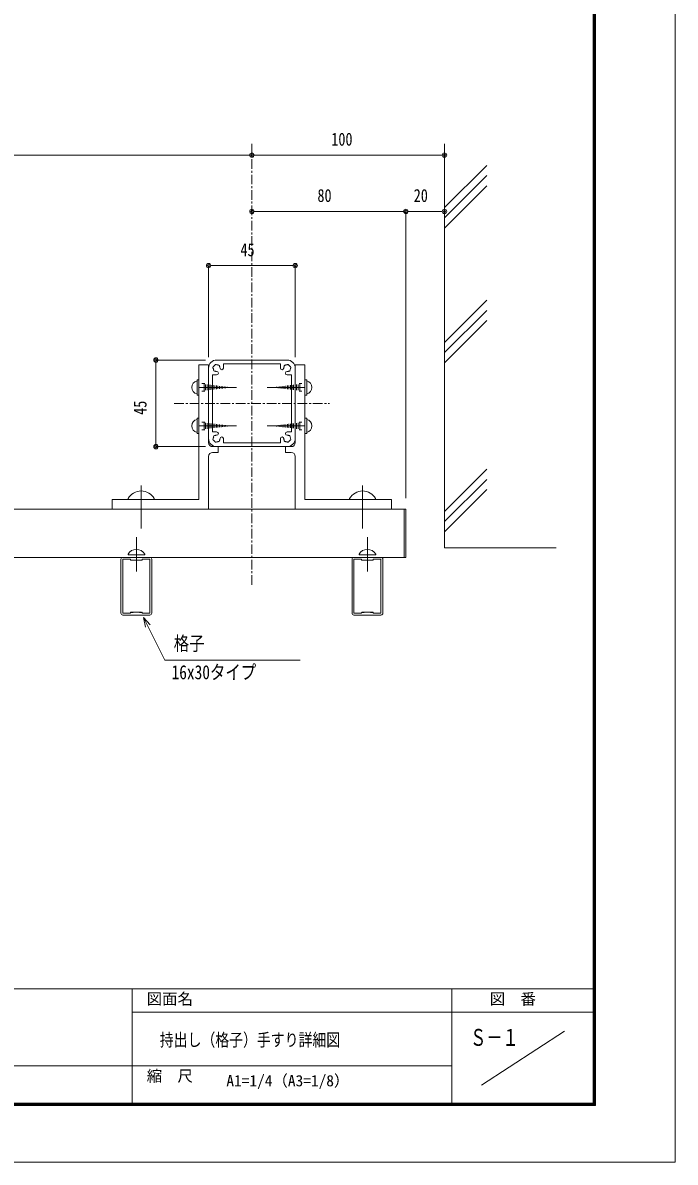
# Model space of a CAD drawing. Units: millimetres, scale not verified, with parts at other scales. Extents: x -1682 to 1682, y -1188 to 1188.
# Drawn here: x 1004 to 1682, y -1188 to -4 of the extents above; entities that cross this region are included whole.
import ezdxf
from ezdxf.enums import TextEntityAlignment as Align

# ---------------------------------------------------------------- set-up
doc = ezdxf.new("R2010")
doc.units = ezdxf.units.MM
doc.header["$LTSCALE"] = 8
doc.linetypes.add('USER1', pattern=[2, 1.25, -0.25, 0.25, -0.25])
for name, color, linetype, lineweight in [('0-0_0', 7, 'Continuous', 18), ('0-1_DEFPOINTS', 5, 'Continuous', 18), ('0-4_WAKU', 7, 'Continuous', 18), ('0-6_2躯体線', 4, 'Continuous', 18), ('0-7_3中心線', 2, 'USER1', 18), ('0-8_41_U+FF71_U+FF99_U+FF90', 6, 'Continuous', 18), ('0-9_1手摺寸法', 3, 'Continuous', 18), ('0-C_4アルミ', 6, 'Continuous', 18)]:
    doc.layers.add(name, color=color, linetype=linetype, lineweight=lineweight)
doc.layers.add('0-2_MOJI', color=7, linetype='Continuous')
doc.styles.add('ＭＳ ゴシック', font='')
doc.styles.get('ＭＳ ゴシック').set_extended_font_data('MS Gothic')

msp = doc.modelspace()

# ---------------------------------------------------------------- linework, layer by layer
at = {"layer": '0-0_0'}
for p, q in [((1240.06, -141.906), (1237.76, -141.906)), ((1244.66, -141.906), (1246.96, -141.906)), ((1440.06, -141.906), (1437.76, -141.906)), ((1244.66, -200.412), (1246.96, -200.412)), ((1400.06, -200.412), (1397.76, -200.412)), ((1404.66, -200.412), (1406.96, -200.412)), ((1440.06, -200.412), (1437.76, -200.412)), ((1199.66, -256.722), (1201.96, -256.722)), ((1285.06, -256.722), (1282.76, -256.722)), ((1142.716, -357.068), (1142.716, -359.368)), ((1142.716, -442.468), (1142.716, -440.168)), ((1129.819, -622.237), (1134.3, -631.177))]:
    msp.add_line(p, q, dxfattribs=at)
for points in [[(1136.696, -629.976), (1129.819, -622.237), (1131.905, -632.378)], [(1134.3, -631.177), (1152.027, -666.539), (1292.401, -666.539)]]:
    msp.add_lwpolyline(points, dxfattribs=at)
for centre, radius in [((1242.36, -141.906), 2.3), ((1242.36, -141.906), 2.3), ((1242.36, -141.906), 1.15), ((1242.36, -141.906), 1.15), ((1442.36, -141.906), 2.3), ((1442.36, -141.906), 1.15), ((1242.36, -200.412), 2.3), ((1242.36, -200.412), 1.15), ((1402.36, -200.412), 2.3), ((1402.36, -200.412), 2.3), ((1402.36, -200.412), 1.15), ((1402.36, -200.412), 1.15), ((1442.36, -200.412), 2.3), ((1442.36, -200.412), 1.15), ((1197.36, -256.722), 2.3), ((1197.36, -256.722), 1.15), ((1287.36, -256.722), 2.3), ((1287.36, -256.722), 1.15), ((1142.716, -354.768), 2.3), ((1142.716, -354.768), 1.15), ((1142.716, -444.768), 2.3), ((1142.716, -444.768), 1.15)]:
    msp.add_circle(centre, radius, dxfattribs=at)
at = {"layer": '0-1_DEFPOINTS'}
for p, q in [((1682, -1188), (1682, 1188)), ((-1682, -1188), (1682, -1188))]:
    msp.add_line(p, q, dxfattribs=at)
at = {"layer": '0-4_WAKU'}
for p, q in [((1596.8, -1126.8), (1596.8, 1130.8)), ((1597.4, -1127.4), (1597.4, 1131.4)), ((1598, -1128), (1598, 1132)), ((1598.6, -1128.6), (1598.6, 1132.6)), ((1599.2, -1129.2), (1599.2, 1133.2)), ((-1602, -1008), (1598, -1008)), ((1118, -1008), (1118, -1128)), ((1450, -1008), (1450, -1128)), ((1118, -1032), (1598, -1032)), ((1480.833, -1108), (1567.167, -1052)), ((442, -1088), (1450, -1088)), ((-1603.2, -1129.2), (1599.2, -1129.2)), ((-1602.6, -1128.6), (1598.6, -1128.6)), ((-1602, -1128), (1598, -1128)), ((-1601.4, -1127.4), (1597.4, -1127.4)), ((-1600.8, -1126.8), (1596.8, -1126.8))]:
    msp.add_line(p, q, dxfattribs=at)
at = {"layer": '0-6_2躯体線'}
for p, q in [((1486.19, -152.617), (1442.36, -196.447)), ((1486.19, -163.226), (1442.36, -207.056)), ((1486.19, -173.834), (1442.36, -217.664)), ((1486.19, -292.669), (1442.36, -336.499)), ((1486.19, -303.278), (1442.36, -347.108)), ((1486.19, -313.887), (1442.36, -357.717)), ((1185.36, -375.196), (1185.36, -391.196)), ((1187.36, -375.196), (1185.36, -375.196)), ((1297.36, -375.196), (1299.36, -375.196)), ((1299.36, -375.196), (1299.36, -391.196)), ((1187.36, -383.196), (1226.448, -383.196)), ((1193.36, -379.196), (1190.36, -379.196)), ((1193.36, -387.196), (1190.36, -387.196)), ((1192.684, -379.96), (1192.684, -386.432)), ((1194.284, -380.14), (1194.284, -386.252)), ((1195.884, -380.32), (1195.884, -386.072)), ((1197.484, -380.499), (1197.484, -385.893)), ((1199.084, -380.679), (1199.084, -385.713)), ((1200.684, -380.859), (1200.684, -385.533)), ((1202.284, -381.039), (1202.284, -385.353)), ((1203.884, -381.218), (1203.884, -385.173)), ((1205.484, -381.398), (1205.484, -384.994)), ((1207.084, -381.578), (1207.084, -384.814)), ((1208.684, -381.758), (1208.684, -384.634)), ((1210.284, -381.938), (1210.284, -384.454)), ((1211.884, -382.117), (1211.884, -384.275)), ((1213.484, -382.297), (1213.484, -384.095)), ((1215.084, -382.477), (1215.084, -383.915)), ((1216.684, -382.657), (1216.684, -383.735)), ((1218.284, -382.836), (1218.284, -383.556)), ((1219.884, -383.016), (1219.884, -383.376)), ((1297.36, -383.196), (1258.271, -383.196)), ((1264.835, -383.016), (1264.835, -383.376)), ((1266.435, -382.836), (1266.435, -383.556)), ((1268.035, -382.657), (1268.035, -383.735)), ((1269.635, -382.477), (1269.635, -383.915)), ((1271.235, -382.297), (1271.235, -384.095)), ((1272.835, -382.117), (1272.835, -384.275)), ((1274.435, -381.938), (1274.435, -384.454)), ((1276.035, -381.758), (1276.035, -384.634)), ((1277.635, -381.578), (1277.635, -384.814)), ((1279.235, -381.398), (1279.235, -384.994)), ((1280.835, -381.218), (1280.835, -385.173)), ((1282.435, -381.039), (1282.435, -385.353)), ((1284.035, -380.859), (1284.035, -385.533)), ((1285.635, -380.679), (1285.635, -385.713)), ((1287.235, -380.499), (1287.235, -385.893)), ((1288.835, -380.32), (1288.835, -386.072)), ((1290.435, -380.14), (1290.435, -386.252)), ((1291.36, -379.196), (1294.36, -379.196)), ((1291.36, -387.196), (1294.36, -387.196)), ((1292.035, -379.96), (1292.035, -386.432)), ((1187.36, -391.196), (1185.36, -391.196)), ((1297.36, -391.196), (1299.36, -391.196)), ((1185.36, -415.196), (1185.36, -431.196)), ((1187.36, -415.196), (1185.36, -415.196)), ((1187.36, -423.196), (1226.448, -423.196)), ((1193.36, -419.196), (1190.36, -419.196)), ((1192.684, -419.96), (1192.684, -426.432)), ((1194.284, -420.14), (1194.284, -426.252)), ((1195.884, -420.32), (1195.884, -426.072)), ((1197.484, -420.499), (1197.484, -425.893)), ((1199.084, -420.679), (1199.084, -425.713)), ((1200.684, -420.859), (1200.684, -425.533)), ((1202.284, -421.039), (1202.284, -425.353)), ((1203.884, -421.218), (1203.884, -425.173)), ((1205.484, -421.398), (1205.484, -424.994)), ((1207.084, -421.578), (1207.084, -424.814)), ((1208.684, -421.758), (1208.684, -424.634)), ((1210.284, -421.938), (1210.284, -424.454)), ((1211.884, -422.117), (1211.884, -424.275)), ((1213.484, -422.297), (1213.484, -424.095)), ((1215.084, -422.477), (1215.084, -423.915)), ((1216.684, -422.657), (1216.684, -423.735)), ((1218.284, -422.836), (1218.284, -423.556)), ((1219.884, -423.016), (1219.884, -423.376)), ((1297.36, -423.196), (1258.271, -423.196)), ((1264.835, -423.016), (1264.835, -423.376)), ((1266.435, -422.836), (1266.435, -423.556)), ((1268.035, -422.657), (1268.035, -423.735)), ((1269.635, -422.477), (1269.635, -423.915)), ((1271.235, -422.297), (1271.235, -424.095)), ((1272.835, -422.117), (1272.835, -424.275)), ((1274.435, -421.938), (1274.435, -424.454)), ((1276.035, -421.758), (1276.035, -424.634)), ((1277.635, -421.578), (1277.635, -424.814)), ((1279.235, -421.398), (1279.235, -424.994)), ((1280.835, -421.218), (1280.835, -425.173)), ((1282.435, -421.039), (1282.435, -425.353)), ((1284.035, -420.859), (1284.035, -425.533)), ((1285.635, -420.679), (1285.635, -425.713)), ((1287.235, -420.499), (1287.235, -425.893)), ((1288.835, -420.32), (1288.835, -426.072)), ((1290.435, -420.14), (1290.435, -426.252)), ((1291.36, -419.196), (1294.36, -419.196)), ((1292.035, -419.96), (1292.035, -426.432)), ((1297.36, -415.196), (1299.36, -415.196)), ((1299.36, -415.196), (1299.36, -431.196)), ((1187.36, -431.196), (1185.36, -431.196)), ((1193.36, -427.196), (1190.36, -427.196)), ((1291.36, -427.196), (1294.36, -427.196)), ((1297.36, -431.196), (1299.36, -431.196)), ((1486.19, -468.137), (1442.36, -511.967)), ((1127.36, -529.649), (1127.36, -485.135)), ((1357.36, -529.649), (1357.36, -485.135)), ((1486.19, -478.746), (1442.36, -522.576)), ((1486.19, -489.355), (1442.36, -533.185)), ((1113.86, -498.768), (1113.86, -499.768)), ((1113.86, -499.768), (1140.86, -499.768)), ((1140.86, -498.768), (1140.86, -499.768)), ((1343.86, -498.768), (1343.86, -499.768)), ((1370.86, -499.768), (1343.86, -499.768)), ((1370.86, -498.768), (1370.86, -499.768)), ((1122.36, -538.663), (1122.36, -574.274)), ((1362.36, -538.663), (1362.36, -574.274)), ((1113.72, -556.528), (1113.72, -557.168)), ((1113.72, -557.168), (1131, -557.168)), ((1131, -556.528), (1131, -557.168)), ((1353.72, -556.528), (1353.72, -557.168)), ((1353.72, -557.168), (1371, -557.168)), ((1371, -556.528), (1371, -557.168))]:
    msp.add_line(p, q, dxfattribs=at)
msp.add_lwpolyline([(1442.36, -130.25), (1442.36, -549.768), (1558.251, -549.768)], dxfattribs=at)
for centre, radius, start, end in [((1186.938, -383.196), 6.981, 103.06705, 256.93295), ((1297.781, -383.196), 6.981, 283.06705, 76.93295), ((1186.938, -423.196), 6.981, 103.06705, 256.93295), ((1297.781, -423.196), 6.981, 283.06705, 76.93295), ((1127.36, -506.158), 15.391, 28.69866, 151.30134), ((1357.36, -506.158), 15.391, 28.69866, 151.30134), ((1122.36, -561.258), 9.85, 28.69866, 151.30134), ((1362.36, -561.258), 9.85, 28.69866, 151.30134)]:
    msp.add_arc(centre, radius, start, end, dxfattribs=at)
at = {"layer": '0-7_3中心線'}
for p, q in [((1242.36, -130.25), (1242.36, -589.768)), ((1161.746, -399.768), (1322.973, -399.768))]:
    msp.add_line(p, q, dxfattribs=at)
at = {"layer": '0-8_41_U+FF71_U+FF99_U+FF90'}
for p, q in [((1278.96, -354.768), (1205.76, -354.768)), ((1197.36, -359.768), (1197.36, -440.587)), ((1197.36, -363.168), (1197.36, -436.368)), ((1271.96, -358.768), (1212.76, -358.768)), ((1212.76, -358.768), (1212.76, -363.168)), ((1271.96, -358.768), (1271.96, -363.168)), ((1287.36, -359.768), (1287.36, -440.587)), ((1287.36, -363.168), (1287.36, -436.368)), ((1205.76, -370.168), (1201.36, -370.168)), ((1201.36, -370.168), (1201.36, -429.368)), ((1278.96, -370.168), (1283.36, -370.168)), ((1283.36, -370.168), (1283.36, -429.368)), ((1205.76, -429.368), (1201.36, -429.368)), ((1212.76, -440.768), (1212.76, -436.368)), ((1271.96, -440.768), (1271.96, -436.368)), ((1278.96, -429.368), (1283.36, -429.368)), ((1278.96, -444.768), (1205.76, -444.768)), ((1271.96, -440.768), (1212.76, -440.768)), ((479.535, -509.768), (1402.36, -509.768)), ((1400.36, -509.768), (1400.36, -559.768)), ((1402.36, -509.768), (1402.36, -559.768)), ((479.535, -559.768), (1402.36, -559.768)), ((1106.36, -617.768), (1106.36, -561.768)), ((1108.36, -559.768), (1136.36, -559.768)), ((1108.36, -617.768), (1108.36, -561.768)), ((1108.36, -561.768), (1115.96, -561.768)), ((1116.36, -562.168), (1116.36, -562.368)), ((1116.96, -562.714), (1117.16, -562.599)), ((1117.56, -562.599), (1117.76, -562.714)), ((1118.36, -562.599), (1118.16, -562.714)), ((1119.052, -562.768), (1118.76, -562.599)), ((1125.667, -562.768), (1119.052, -562.768)), ((1125.667, -562.768), (1122.36, -562.768)), ((1125.667, -562.768), (1125.96, -562.599)), ((1126.36, -562.599), (1126.56, -562.714)), ((1127.16, -562.599), (1126.96, -562.714)), ((1127.76, -562.714), (1127.56, -562.599)), ((1128.36, -562.168), (1128.36, -562.368)), ((1136.36, -561.768), (1128.76, -561.768)), ((1136.36, -617.768), (1136.36, -561.768)), ((1138.36, -617.768), (1138.36, -561.768)), ((1346.36, -617.768), (1346.36, -561.768)), ((1348.36, -559.768), (1376.36, -559.768)), ((1348.36, -617.768), (1348.36, -561.768)), ((1348.36, -561.768), (1355.96, -561.768)), ((1356.36, -562.168), (1356.36, -562.368)), ((1356.96, -562.714), (1357.16, -562.599)), ((1357.56, -562.599), (1357.76, -562.714)), ((1358.36, -562.599), (1358.16, -562.714)), ((1359.052, -562.768), (1358.76, -562.599)), ((1365.667, -562.768), (1359.052, -562.768)), ((1365.667, -562.768), (1362.36, -562.768)), ((1365.667, -562.768), (1365.96, -562.599)), ((1366.36, -562.599), (1366.56, -562.714)), ((1367.16, -562.599), (1366.96, -562.714)), ((1367.76, -562.714), (1367.56, -562.599)), ((1368.36, -562.168), (1368.36, -562.368)), ((1376.36, -561.768), (1368.76, -561.768)), ((1376.36, -617.768), (1376.36, -561.768)), ((1378.36, -617.768), (1378.36, -561.768)), ((1108.36, -617.768), (1115.96, -617.768)), ((1108.36, -619.768), (1136.36, -619.768)), ((1116.36, -617.368), (1116.36, -617.168)), ((1116.96, -616.821), (1117.16, -616.937)), ((1117.56, -616.937), (1117.76, -616.821)), ((1118.36, -616.937), (1118.16, -616.821)), ((1119.052, -616.768), (1118.76, -616.937)), ((1125.667, -616.768), (1119.052, -616.768)), ((1125.667, -616.768), (1122.36, -616.768)), ((1125.667, -616.768), (1125.96, -616.937)), ((1126.36, -616.937), (1126.56, -616.821)), ((1127.16, -616.937), (1126.96, -616.821)), ((1127.76, -616.821), (1127.56, -616.937)), ((1128.36, -617.368), (1128.36, -617.168)), ((1136.36, -617.768), (1128.76, -617.768)), ((1348.36, -617.768), (1355.96, -617.768)), ((1348.36, -619.768), (1376.36, -619.768)), ((1356.36, -617.368), (1356.36, -617.168)), ((1356.96, -616.821), (1357.16, -616.937)), ((1357.56, -616.937), (1357.76, -616.821)), ((1358.36, -616.937), (1358.16, -616.821)), ((1359.052, -616.768), (1358.76, -616.937)), ((1365.667, -616.768), (1359.052, -616.768)), ((1365.667, -616.768), (1362.36, -616.768)), ((1365.667, -616.768), (1365.96, -616.937)), ((1366.36, -616.937), (1366.56, -616.821)), ((1367.16, -616.937), (1366.96, -616.821)), ((1367.76, -616.821), (1367.56, -616.937)), ((1368.36, -617.368), (1368.36, -617.168)), ((1376.36, -617.768), (1368.76, -617.768))]:
    msp.add_line(p, q, dxfattribs=at)
for points in [[(1201.541, -444.768), (1207.36, -444.768), (1207.36, -450.768), (1201.541, -450.768)], [(1283.179, -444.768), (1277.36, -444.768), (1277.36, -450.768), (1283.179, -450.768)], [(1197.36, -454.949), (1197.36, -509.768), (1097.36, -509.768)], [(1287.36, -454.949), (1287.36, -509.768), (1387.36, -509.768)]]:
    msp.add_lwpolyline(points, dxfattribs=at)
for centre, radius, start, end in [((1205.76, -363.168), 8.4, 90, 180), ((1278.96, -363.168), 8.4, 0, 90), ((1202.862, -362.391), 1, 165, 232.97569), ((1202.862, -362.391), 1, 97.02431, 165), ((1205.76, -363.168), 3.5, 180.35889, 195), ((1205.76, -363.168), 3.5, 195, 209.64111), ((1203.638, -365.289), 1, 157.02431, 225), ((1205.76, -363.168), 3.5, 135, 149.64111), ((1203.638, -365.289), 1, 225, 292.97569), ((1205.76, -363.168), 3.5, 120.35889, 135), ((1204.983, -360.27), 1, 105, 172.97569), ((1205.76, -363.168), 3.5, 240.35889, 255), ((1204.983, -360.27), 1, 37.02431, 105), ((1205.76, -363.168), 3.5, 255, 270), ((1205.76, -368.418), 1.75, 270, 90), ((1205.76, -363.168), 3.5, 75, 89.64111), ((1205.76, -363.168), 3.5, 60.35889, 75), ((1207.881, -361.046), 1, 45, 112.97569), ((1207.881, -361.046), 1, 337.02431, 45), ((1205.76, -363.168), 3.5, 15, 29.64111), ((1205.76, -363.168), 3.5, 0.35889, 15), ((1211.01, -363.168), 1.75, 180, 0), ((1273.71, -363.168), 1.75, 180, 360), ((1278.96, -363.168), 3.5, 165, 179.64111), ((1278.96, -363.168), 3.5, 150.35889, 165), ((1276.838, -361.046), 1, 135, 202.97569), ((1276.838, -361.046), 1, 67.02431, 135), ((1278.96, -368.418), 1.75, 90, 270), ((1278.96, -363.168), 3.5, 105, 119.64111), ((1278.96, -363.168), 3.5, 90.35889, 105), ((1279.736, -360.27), 1, 75, 142.97569), ((1278.96, -363.168), 3.5, 270, 285), ((1278.96, -363.168), 3.5, 285, 299.64111), ((1279.736, -360.27), 1, 7.02431, 75), ((1281.081, -365.289), 1, 247.02431, 315), ((1278.96, -363.168), 3.5, 45, 59.64111), ((1278.96, -363.168), 3.5, 30.35889, 45), ((1281.081, -365.289), 1, 315, 22.97569), ((1281.857, -362.391), 1, 15, 82.97569), ((1278.96, -363.168), 3.5, 330.35889, 345), ((1278.96, -363.168), 3.5, 345, 359.64111), ((1281.857, -362.391), 1, 307.02431, 15), ((1205.76, -436.368), 8.4, 180, 270), ((1202.862, -437.144), 1, 127.02431, 195), ((1202.862, -437.144), 1, 195, 262.97569), ((1205.76, -436.368), 3.5, 165, 179.64111), ((1205.76, -436.368), 3.5, 150.35889, 165), ((1203.638, -434.246), 1, 135, 202.97569), ((1203.638, -434.246), 1, 67.02431, 135), ((1205.76, -436.368), 3.5, 105, 119.64111), ((1205.76, -436.368), 3.5, 90, 105), ((1205.76, -431.118), 1.75, 270, 90), ((1205.76, -436.368), 3.5, 330.35889, 345), ((1205.76, -436.368), 3.5, 345, 359.64111), ((1211.01, -436.368), 1.75, 360, 180), ((1273.71, -436.368), 1.75, 0, 180), ((1278.96, -436.368), 3.5, 180.35889, 195), ((1278.96, -436.368), 3.5, 195, 209.64111), ((1278.96, -431.118), 1.75, 90, 270), ((1278.96, -436.368), 3.5, 75, 90), ((1278.96, -436.368), 8.4, 270, 360), ((1278.96, -436.368), 3.5, 60.35889, 75), ((1281.081, -434.246), 1, 45, 112.97569), ((1281.081, -434.246), 1, 337.02431, 45), ((1281.857, -437.144), 1, 277.02431, 345), ((1278.96, -436.368), 3.5, 15, 29.64111), ((1278.96, -436.368), 3.5, 0.35889, 15), ((1281.857, -437.144), 1, 345, 52.97569), ((1201.541, -440.587), 4.181, 180, 270), ((1205.76, -436.368), 3.5, 210.35889, 225), ((1205.76, -436.368), 3.5, 225, 239.64111), ((1204.983, -439.266), 1, 187.02431, 255), ((1204.983, -439.266), 1, 255, 322.97569), ((1205.76, -436.368), 3.5, 270.35889, 285), ((1205.76, -436.368), 3.5, 285, 299.64111), ((1207.881, -438.489), 1, 247.02431, 315), ((1207.881, -438.489), 1, 315, 22.97569), ((1276.838, -438.489), 1, 157.02431, 225), ((1276.838, -438.489), 1, 225, 292.97569), ((1278.96, -436.368), 3.5, 240.35889, 255), ((1278.96, -436.368), 3.5, 255, 269.64111), ((1279.736, -439.266), 1, 217.02431, 285), ((1279.736, -439.266), 1, 285, 352.97569), ((1278.96, -436.368), 3.5, 300.35889, 315), ((1278.96, -436.368), 3.5, 315, 329.64111), ((1283.179, -440.587), 4.181, 270, 0), ((1201.541, -454.949), 4.181, 90, 180), ((1283.179, -454.949), 4.181, 0, 90), ((1108.36, -561.768), 2, 90, 180), ((1115.96, -562.168), 0.4, 360, 90), ((1116.76, -562.368), 0.4, 180, 300), ((1117.36, -562.945), 0.4, 60, 120), ((1117.96, -562.368), 0.4, 240, 300), ((1118.56, -562.945), 0.4, 60, 120), ((1126.16, -562.945), 0.4, 60, 120), ((1126.76, -562.368), 0.4, 240, 300), ((1127.36, -562.945), 0.4, 60, 120), ((1127.96, -562.368), 0.4, 240, 0), ((1128.76, -562.168), 0.4, 90, 180), ((1136.36, -561.768), 2, 0, 90), ((1348.36, -561.768), 2, 90, 180), ((1355.96, -562.168), 0.4, 360, 90), ((1356.76, -562.368), 0.4, 180, 300), ((1357.36, -562.945), 0.4, 60, 120), ((1357.96, -562.368), 0.4, 240, 300), ((1358.56, -562.945), 0.4, 60, 120), ((1366.16, -562.945), 0.4, 60, 120), ((1366.76, -562.368), 0.4, 240, 300), ((1367.36, -562.945), 0.4, 60, 120), ((1367.96, -562.368), 0.4, 240, 0), ((1368.76, -562.168), 0.4, 90, 180), ((1376.36, -561.768), 2, 0, 90), ((1108.36, -617.768), 2, 180, 270), ((1115.96, -617.368), 0.4, 270, 0), ((1116.76, -617.168), 0.4, 60, 180), ((1117.36, -616.59), 0.4, 240, 300), ((1117.96, -617.168), 0.4, 60, 120), ((1118.56, -616.59), 0.4, 240, 300), ((1126.16, -616.59), 0.4, 240, 300), ((1126.76, -617.168), 0.4, 60, 120), ((1127.36, -616.59), 0.4, 240, 300), ((1127.96, -617.168), 0.4, 0, 120), ((1128.76, -617.368), 0.4, 180, 270), ((1136.36, -617.768), 2, 270, 0), ((1348.36, -617.768), 2, 180, 270), ((1355.96, -617.368), 0.4, 270, 0), ((1356.76, -617.168), 0.4, 60, 180), ((1357.36, -616.59), 0.4, 240, 300), ((1357.96, -617.168), 0.4, 60, 120), ((1358.56, -616.59), 0.4, 240, 300), ((1366.16, -616.59), 0.4, 240, 300), ((1366.76, -617.168), 0.4, 60, 120), ((1367.36, -616.59), 0.4, 240, 300), ((1367.96, -617.168), 0.4, 0, 120), ((1368.76, -617.368), 0.4, 180, 270), ((1376.36, -617.768), 2, 270, 0)]:
    msp.add_arc(centre, radius, start, end, dxfattribs=at)
at = {"layer": '0-9_1手摺寸法'}
for p, q in [((646.96, -141.906), (1237.76, -141.906)), ((1242.36, -141.75), (1242.36, -141.906)), ((1246.96, -141.906), (1437.76, -141.906)), ((1246.96, -200.412), (1397.76, -200.412)), ((1402.36, -498.268), (1402.36, -200.412)), ((1406.96, -200.412), (1437.76, -200.412)), ((1197.36, -351.668), (1197.36, -256.722)), ((1282.76, -256.722), (1201.96, -256.722)), ((1287.36, -351.668), (1287.36, -256.722)), ((1194.26, -354.768), (1142.716, -354.768)), ((1142.716, -359.368), (1142.716, -440.168)), ((1194.26, -444.768), (1142.716, -444.768))]:
    msp.add_line(p, q, dxfattribs=at)
at = {"layer": '0-C_4アルミ'}
for p, q in [((1187.36, -359.768), (1197.36, -359.768)), ((1187.36, -359.768), (1187.36, -499.768)), ((1297.36, -359.768), (1287.36, -359.768)), ((1297.36, -359.768), (1297.36, -499.768)), ((1097.36, -499.768), (1097.36, -509.768)), ((1187.36, -499.768), (1097.36, -499.768)), ((1297.36, -499.768), (1387.36, -499.768)), ((1387.36, -499.768), (1387.36, -509.768))]:
    msp.add_line(p, q, dxfattribs=at)

# ---------------------------------------------------------------- texts
at = {"layer": '0-0_0', "style": 'ＭＳ ゴシック'}
for s, height, width, p in [('格子', 14.66, 0.8, (1161.197, -660.836)), ('16x30タイプ', 14.66, 0.8, (1158.928, -690.768)), ('持出し（格子）手すり詳細図', 13.2, 0.8, (1146.749, -1071.483)), ('Ｓ－１', 17.6, 0.7, (1469.017, -1072.441))]:
    msp.add_text(s, height=height, dxfattribs=dict(at, width=width)).set_placement(p, align=Align.BOTTOM_LEFT)
msp.add_text('A1=1/4（A3=1/8）', height=11.73, dxfattribs=at).set_placement((1215.845, -1112.711), align=Align.BOTTOM_LEFT)
at = {"layer": '0-2_MOJI', "style": 'ＭＳ ゴシック'}
for s, p in [('図面名', (1133.107, -1027.794)), ('図  番', (1489.423, -1027.794)), ('縮  尺', (1133.107, -1107.794))]:
    msp.add_text(s, height=11.73, dxfattribs=at).set_placement(p, align=Align.BOTTOM_LEFT)
at = {"layer": '0-9_1手摺寸法', "color": 7, "style": 'ＭＳ ゴシック', "width": 0.8}
for s, p in [('100', (1324.836, -136.156)), ('80', (1310.443, -194.662)), ('20', (1410.443, -194.662)), ('45', (1230.443, -250.972))]:
    msp.add_text(s, height=13.49, dxfattribs=at).set_placement(p, align=Align.BOTTOM_LEFT)
msp.add_text('45', height=13.49, rotation=90, dxfattribs=at).set_placement((1136.966, -411.684), align=Align.BOTTOM_LEFT)

doc.saveas('drawing.dxf')
